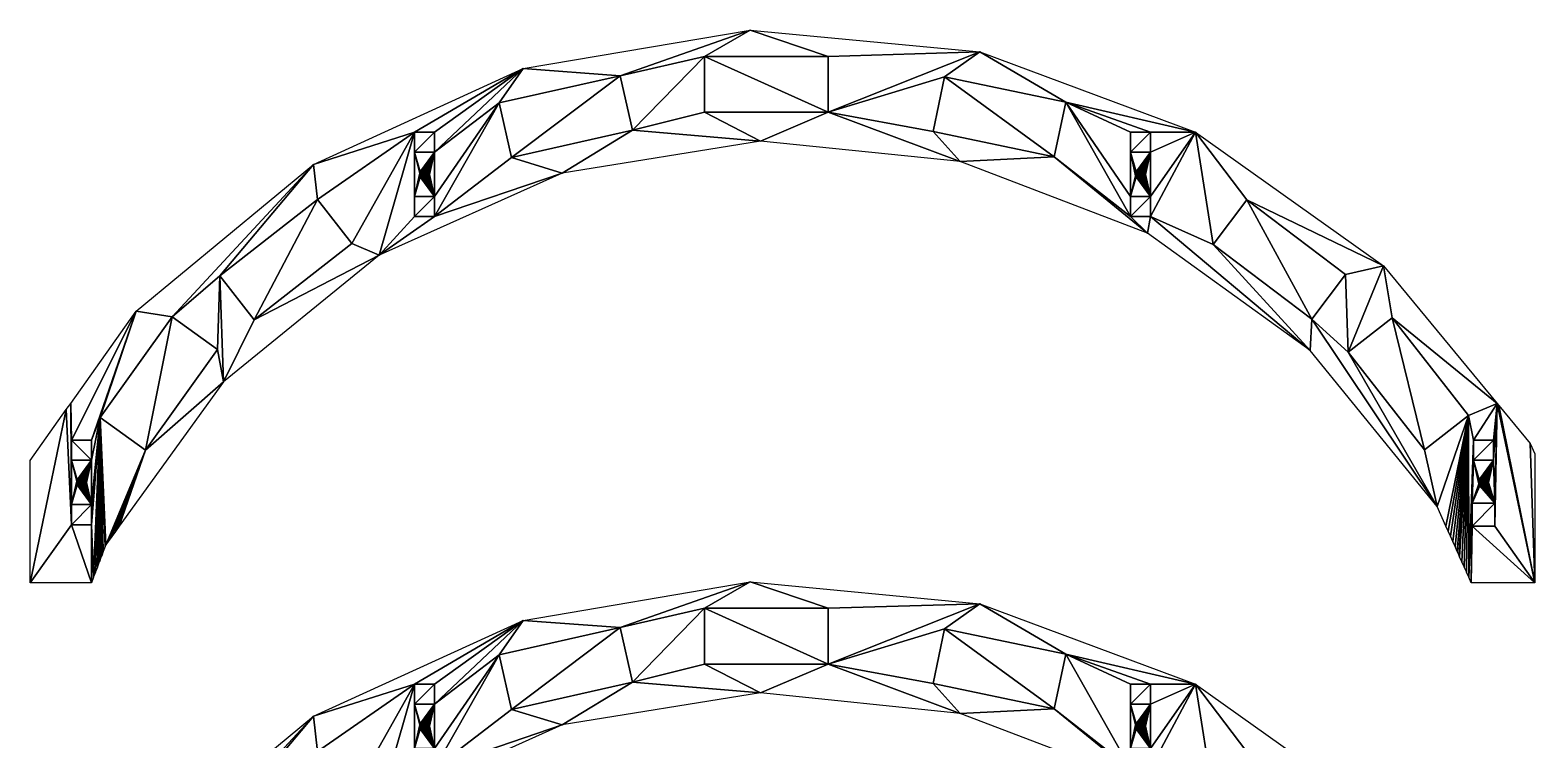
# Model space of a CAD drawing. Header units: metres. Extents: x -935 to 1842, y -1273 to 224.
# Drawn here: x 115.9 to 536.3, y -678.2 to -480 of the extents above; entities that cross this region are included whole.
import ezdxf

# ---------------------------------------------------------------- set-up
doc = ezdxf.new("R2010")
doc.units = ezdxf.units.M

msp = doc.modelspace()

# ---------------------------------------------------------------- meshes
at = {"layer": 'Group#12'}
mesh = msp.add_polyface(dxfattribs=at)
corners = [(519.14, -754.17), (520.59, -760), (519.14, -766.57), (520.73, -759.67), (524.74, -754.17), (520.54, -760.37), (520.95, -759.38), (521.24, -759.15), (521.58, -759.01), (521.94, -758.97), (522.3, -759.01), (522.64, -759.15), (522.93, -759.38), (523.15, -759.67), (523.29, -760), (523.34, -760.37), (441.51, -662.59), (455.8, -681.46), (446.39, -693.9), (493.97, -699.88), (483.4, -702.33), (484.15, -724.04), (496.44, -714.44), (525.73, -738.29), (517.75, -741.7), (519.14, -748.57), (517.8, -786.78), (517.88, -786.96), (524.74, -748.57), (524.74, -766.57), (524.74, -772.17), (519.14, -772.17), (536.3, -786.96), (526.2, -738.86), (534.98, -749.48), (536.3, -752.36), (520.73, -761.06), (520.59, -760.73), (520.95, -761.35), (521.24, -761.58), (521.58, -761.72), (521.94, -761.76), (522.3, -761.72), (522.64, -761.58), (522.93, -761.35), (523.15, -761.06), (523.29, -760.73), (423.3, -668.16), (424.75, -674), (423.3, -680.56), (424.82, -673.83), (424.89, -673.66), (428.9, -668.16), (424.7, -674.36), (425.11, -673.37), (425.4, -673.15), (425.74, -673.01), (426.1, -672.96), (426.47, -673.01), (426.8, -673.15), (427.09, -673.37), (427.32, -673.66), (427.45, -674), (427.5, -674.36), (127.25, -738.3), (127.49, -748.57), (127.49, -754.17), (145.52, -712.59), (133.09, -748.57), (135.46, -742.28), (133.09, -754.17), (133.09, -766.57), (133.09, -772.17), (133.57, -786.96), (133.64, -786.77), (134.16, -785.41), (134.18, -785.35), (134.7, -783.99), (134.72, -783.93), (135.24, -782.57), (135.26, -782.51), (155.61, -714.15), (195.12, -671.57), (168.94, -702.64), (168.29, -723.23), (196.24, -681.38), (223.3, -662.56), (253.65, -644.79), (205.82, -693.69), (213.4, -696.91), (228.9, -662.56), (228.9, -668.16), (246.98, -654.41), (228.9, -680.56), (228.9, -686.16), (280.74, -646.8), (317.11, -634.07), (304.3, -641.4), (284.17, -662.02), (304.3, -657), (338.9, -641.4), (381.19, -640.14), (338.9, -657), (371.36, -647.11), (368.17, -662.38), (405.23, -654.19), (428.9, -662.56), (423.3, -662.56), (428.9, -680.56), (428.9, -686.16), (264.57, -673.97), (223.3, -686.16), (223.3, -668.16), (223.3, -680.56), (250.41, -669.63), (319.93, -665.05), (375.71, -670.77), (402.04, -669.46), (428.11, -690.73), (423.3, -686.16), (473.56, -723.57), (473.99, -714.77), (508.96, -767.06), (505.45, -751.31), (511.44, -772.58), (512.07, -774), (512.71, -775.42), (513.35, -776.84), (513.98, -778.26), (514.62, -779.68), (515.02, -780.58), (515.26, -781.1), (515.89, -782.52), (515.92, -782.58), (516.53, -783.94), (516.56, -784), (517.17, -785.36), (517.19, -785.42), (424.89, -675.06), (424.75, -674.72), (425.11, -675.35), (425.4, -675.57), (425.74, -675.71), (426.1, -675.76), (426.47, -675.71), (426.8, -675.57), (427.09, -675.35), (427.32, -675.06), (427.39, -674.89), (427.45, -674.72), (224.75, -674), (224.89, -673.66), (224.7, -674.36), (225.11, -673.37), (225.4, -673.15), (225.74, -673.01), (226.1, -672.96), (226.47, -673.01), (226.8, -673.15), (227.09, -673.37), (227.32, -673.66), (227.39, -673.83), (227.45, -674), (227.5, -674.36), (224.89, -675.06), (224.82, -674.89), (224.75, -674.72), (225.11, -675.35), (225.4, -675.57), (225.74, -675.71), (226.1, -675.76), (226.47, -675.71), (226.8, -675.57), (227.09, -675.35), (227.32, -675.06), (227.45, -674.72), (135.8, -781.09), (136, -780.57), (136.34, -779.67), (136.88, -778.25), (137.07, -777.76), (148.15, -751.37), (137.71, -776.88), (138.73, -775.46), (139.76, -774.04), (140.78, -772.62), (169.91, -732.31), (178.52, -714.95), (128.94, -760), (127.49, -766.57), (129.08, -759.67), (128.89, -760.37), (129.3, -759.38), (129.59, -759.15), (129.93, -759.01), (130.29, -758.97), (130.65, -759.01), (130.99, -759.15), (131.13, -759.26), (131.28, -759.38), (131.5, -759.67), (131.64, -760), (131.69, -760.37), (126, -740.05), (115.91, -786.96), (115.91, -754.25), (127.49, -772.17), (129.08, -761.06), (128.94, -760.73), (129.3, -761.35), (129.45, -761.47), (129.59, -761.58), (129.93, -761.72), (130.29, -761.76), (130.65, -761.72), (130.99, -761.58), (131.28, -761.35), (131.5, -761.06), (131.64, -760.73)]
mesh.append_faces([[corners[k] for k in face] for face in [(32, 34, 35), (203, 204, 205)]], dxfattribs={"vtx0": -1})
mesh.append_faces([[corners[k] for k in face] for face in [(1, 0, 3), (3, 4, 6), (6, 4, 7), (7, 4, 8), (8, 4, 9), (9, 4, 10), (10, 4, 11), (11, 4, 12), (12, 4, 13), (13, 4, 14), (14, 4, 15), (17, 19, 20), (21, 19, 22), (22, 23, 24), (26, 25, 27), (25, 23, 28), (28, 23, 4), (29, 23, 30), (27, 31, 32), (31, 0, 2), (2, 36, 29), (36, 2, 37), (37, 2, 5), (48, 47, 50), (50, 47, 51), (51, 52, 54), (54, 52, 55), (55, 52, 56), (56, 52, 57), (57, 52, 58), (58, 52, 59), (59, 52, 60), (60, 52, 61), (61, 52, 62), (62, 52, 63), (65, 67, 68), (68, 69, 70), (71, 69, 72), (73, 69, 74), (74, 69, 75), (75, 69, 76), (76, 69, 77), (77, 69, 78), (78, 69, 79), (79, 69, 80), (69, 67, 81), (81, 83, 84), (83, 82, 85), (85, 86, 88), (86, 87, 90), (90, 87, 91), (93, 92, 94), (92, 87, 95), (95, 97, 98), (97, 96, 100), (100, 101, 102), (103, 101, 105), (106, 16, 52), (108, 16, 109), (89, 94, 110), (94, 89, 111), (111, 112, 113), (114, 94, 92), (110, 98, 115), (115, 102, 116), (116, 117, 118), (119, 47, 49), (118, 109, 120), (120, 121, 122), (122, 24, 124), (124, 24, 125), (125, 24, 126), (126, 24, 127), (127, 24, 128), (128, 24, 129), (129, 24, 130), (130, 24, 131), (131, 24, 132), (132, 24, 133), (133, 24, 134), (134, 24, 135), (135, 24, 136), (136, 24, 137), (137, 24, 26), (49, 138, 108), (138, 49, 139), (139, 49, 53), (150, 112, 151), (151, 91, 153), (153, 91, 154), (154, 91, 155), (155, 91, 156), (156, 91, 157), (157, 91, 158), (158, 91, 159), (159, 91, 160), (160, 91, 161), (161, 91, 162), (162, 91, 163), (113, 164, 93), (164, 113, 165), (165, 113, 166), (166, 113, 152), (176, 69, 177), (177, 69, 178), (178, 69, 179), (179, 69, 180), (180, 181, 182), (182, 181, 183), (183, 181, 184), (184, 181, 185), (185, 181, 186), (186, 187, 89), (188, 66, 190), (190, 70, 192), (192, 70, 193), (193, 70, 194), (194, 70, 195), (195, 70, 196), (196, 70, 197), (197, 70, 198), (198, 70, 199), (199, 70, 200), (200, 70, 201), (201, 70, 202), (204, 206, 73), (206, 66, 189), (189, 207, 71), (207, 189, 208), (208, 189, 191)]], dxfattribs={"vtx0": -1, "vtx1": -1})
mesh.append_faces([[corners[k] for k in face] for face in [(0, 1, 2), (20, 19, 21), (24, 23, 25), (24, 25, 26), (4, 23, 29), (31, 27, 25), (32, 30, 23), (29, 15, 4), (47, 48, 49), (68, 67, 69), (70, 69, 71), (72, 69, 73), (81, 82, 83), (85, 82, 86), (88, 86, 89), (91, 87, 92), (91, 92, 93), (95, 96, 97), (102, 101, 103), (105, 16, 106), (52, 16, 108), (111, 89, 86), (110, 94, 114), (115, 98, 99), (116, 102, 104), (118, 117, 119), (119, 105, 107), (120, 109, 18), (18, 109, 16), (122, 121, 21), (108, 63, 52), (112, 150, 113), (93, 163, 91), (186, 84, 83), (66, 188, 189), (204, 203, 206), (206, 64, 66), (71, 202, 70)]], dxfattribs={"vtx0": -1, "vtx1": -1, "vtx2": -1})
mesh.append_faces([[corners[k] for k in face] for face in [(3, 0, 4), (2, 1, 5), (16, 17, 18), (17, 16, 19), (22, 19, 23), (31, 25, 0), (32, 31, 30), (32, 23, 33), (32, 33, 34), (29, 36, 38), (29, 38, 39), (29, 39, 40), (29, 40, 41), (29, 41, 42), (29, 42, 43), (29, 43, 44), (29, 44, 45), (29, 45, 46), (29, 46, 15), (51, 47, 52), (49, 48, 53), (64, 65, 66), (65, 64, 67), (81, 67, 82), (86, 82, 87), (95, 87, 96), (98, 97, 99), (100, 96, 101), (102, 103, 104), (105, 101, 16), (105, 106, 107), (111, 86, 112), (110, 114, 98), (115, 99, 102), (116, 104, 117), (119, 117, 105), (119, 107, 47), (118, 119, 109), (120, 18, 121), (21, 121, 20), (122, 21, 123), (122, 123, 24), (108, 138, 140), (108, 140, 141), (108, 141, 142), (108, 142, 143), (108, 143, 144), (108, 144, 145), (108, 145, 146), (108, 146, 147), (108, 147, 148), (108, 148, 149), (108, 149, 63), (151, 112, 91), (113, 150, 152), (93, 164, 167), (93, 167, 168), (93, 168, 169), (93, 169, 170), (93, 170, 171), (93, 171, 172), (93, 172, 173), (93, 173, 174), (93, 174, 175), (93, 175, 163), (69, 176, 80), (180, 69, 181), (186, 181, 84), (186, 83, 187), (89, 187, 88), (190, 66, 70), (189, 188, 191), (206, 203, 64), (73, 206, 72), (71, 207, 209), (71, 209, 210), (71, 210, 211), (71, 211, 212), (71, 212, 213), (71, 213, 214), (71, 214, 215), (71, 215, 216), (71, 216, 217), (71, 217, 218), (71, 218, 202)]], dxfattribs={"vtx0": -1, "vtx2": -1})
mesh = msp.add_polyface(dxfattribs=at)
corners = [(304.3, -641.4), (338.9, -657), (304.3, -657), (338.9, -641.4)]
mesh.append_faces([[corners[k] for k in face] for face in [(0, 1, 2), (1, 0, 3)]], dxfattribs={"vtx0": -1})
mesh = msp.add_polyface(dxfattribs=at)
corners = [(280.74, -646.8), (250.41, -669.63), (246.98, -654.41), (284.17, -662.02)]
mesh.append_faces([[corners[k] for k in face] for face in [(0, 1, 2), (1, 0, 3)]], dxfattribs={"vtx0": -1})
mesh = msp.add_polyface(dxfattribs=at)
corners = [(371.36, -647.11), (402.04, -669.46), (368.17, -662.38), (405.23, -654.19)]
mesh.append_faces([[corners[k] for k in face] for face in [(0, 1, 2), (1, 0, 3)]], dxfattribs={"vtx0": -1})
mesh = msp.add_polyface(dxfattribs=at)
corners = [(228.9, -662.56), (223.3, -668.16), (223.3, -662.56), (228.9, -668.16)]
mesh.append_faces([[corners[k] for k in face] for face in [(0, 1, 2), (1, 0, 3)]], dxfattribs={"vtx0": -1})
mesh = msp.add_polyface(dxfattribs=at)
corners = [(428.9, -662.56), (423.3, -668.16), (423.3, -662.56), (428.9, -668.16)]
mesh.append_faces([[corners[k] for k in face] for face in [(0, 1, 2), (1, 0, 3)]], dxfattribs={"vtx0": -1})
mesh = msp.add_polyface(dxfattribs=at)
corners = [(224.75, -674), (224.75, -674.72), (224.7, -674.36), (224.89, -673.66), (224.82, -674.89), (224.89, -675.06), (225.11, -673.37), (225.11, -675.35), (225.4, -673.15), (225.4, -675.57), (225.74, -673.01), (225.74, -675.71), (226.1, -672.96), (226.1, -675.76), (226.47, -673.01), (226.47, -675.71), (226.8, -673.15), (226.8, -675.57), (227.09, -675.35), (227.09, -673.37), (227.32, -673.66), (227.32, -675.06), (227.39, -673.83), (227.45, -674.72), (227.45, -674), (227.5, -674.36)]
mesh.append_faces([[corners[k] for k in face] for face in [(0, 1, 2), (23, 24, 25)]], dxfattribs={"vtx0": -1})
mesh.append_faces([[corners[k] for k in face] for face in [(1, 3, 4), (4, 3, 5), (5, 6, 7), (7, 8, 9), (9, 10, 11), (11, 12, 13), (13, 14, 15), (15, 16, 17), (17, 16, 18), (18, 20, 21), (21, 22, 23)]], dxfattribs={"vtx0": -1, "vtx1": -1})
mesh.append_faces([[corners[k] for k in face] for face in [(1, 0, 3), (5, 3, 6), (7, 6, 8), (9, 8, 10), (11, 10, 12), (13, 12, 14), (15, 14, 16), (18, 16, 19), (18, 19, 20), (21, 20, 22), (23, 22, 24)]], dxfattribs={"vtx0": -1, "vtx2": -1})
mesh = msp.add_polyface(dxfattribs=at)
corners = [(424.75, -674), (424.75, -674.72), (424.7, -674.36), (424.82, -673.83), (424.89, -675.06), (424.89, -673.66), (425.11, -675.35), (425.11, -673.37), (425.4, -673.15), (425.4, -675.57), (425.74, -673.01), (425.74, -675.71), (426.1, -672.96), (426.1, -675.76), (426.47, -673.01), (426.47, -675.71), (426.8, -673.15), (426.8, -675.57), (427.09, -675.35), (427.09, -673.37), (427.32, -673.66), (427.32, -675.06), (427.45, -674), (427.39, -674.89), (427.45, -674.72), (427.5, -674.36)]
mesh.append_faces([[corners[k] for k in face] for face in [(0, 1, 2), (24, 22, 25)]], dxfattribs={"vtx0": -1})
mesh.append_faces([[corners[k] for k in face] for face in [(1, 3, 4), (4, 5, 6), (6, 8, 9), (9, 10, 11), (11, 12, 13), (13, 14, 15), (15, 16, 17), (17, 16, 18), (18, 20, 21), (21, 22, 23), (23, 22, 24)]], dxfattribs={"vtx0": -1, "vtx1": -1})
mesh.append_faces([[corners[k] for k in face] for face in [(1, 0, 3), (4, 3, 5), (6, 5, 7), (6, 7, 8), (9, 8, 10), (11, 10, 12), (13, 12, 14), (15, 14, 16), (18, 16, 19), (18, 19, 20), (21, 20, 22)]], dxfattribs={"vtx0": -1, "vtx2": -1})
at = {"layer": 'Group#13'}
mesh = msp.add_polyface(dxfattribs=at)
corners = [(155.61, -560.05), (145.52, -558.49), (195.12, -517.47), (168.94, -548.54), (168.29, -569.13), (196.24, -527.28), (223.3, -508.46), (253.65, -490.69), (205.82, -539.59), (213.4, -542.81), (228.9, -508.46), (228.9, -514.06), (246.98, -500.31), (228.9, -526.46), (228.9, -532.06), (280.74, -492.7), (317.11, -479.97), (304.3, -487.3), (284.17, -507.92), (304.3, -502.9), (264.57, -519.87), (223.3, -532.06), (223.3, -514.06), (223.3, -526.46), (250.41, -515.53), (319.93, -510.95), (224.75, -519.9), (224.89, -519.56), (224.7, -520.26), (225.11, -519.27), (225.4, -519.05), (225.74, -518.91), (226.1, -518.86), (226.47, -518.91), (226.8, -519.05), (227.09, -519.27), (227.32, -519.56), (227.39, -519.73), (227.45, -519.9), (227.5, -520.26), (224.89, -520.96), (224.82, -520.79), (224.75, -520.62), (225.11, -521.25), (225.4, -521.47), (225.74, -521.61), (226.1, -521.66), (226.47, -521.61), (226.8, -521.47), (227.09, -521.25), (227.32, -520.96), (227.45, -520.62), (140.78, -618.52), (148.15, -597.27), (169.91, -578.21), (178.52, -560.85)]
mesh.append_faces([[corners[k] for k in face] for face in [(0, 3, 4), (3, 2, 5), (5, 6, 8), (6, 7, 10), (10, 7, 11), (13, 12, 14), (12, 7, 15), (15, 17, 18), (9, 14, 20), (14, 9, 21), (21, 22, 23), (24, 14, 12), (20, 18, 25), (26, 22, 27), (27, 11, 29), (29, 11, 30), (30, 11, 31), (31, 11, 32), (32, 11, 33), (33, 11, 34), (34, 11, 35), (35, 11, 36), (36, 11, 37), (37, 11, 38), (38, 11, 39), (23, 40, 13), (40, 23, 41), (41, 23, 42), (42, 23, 28), (52, 53, 54), (54, 55, 9)]], dxfattribs={"vtx0": -1, "vtx1": -1})
mesh.append_faces([[corners[k] for k in face] for face in [(0, 2, 3), (5, 2, 6), (8, 6, 9), (11, 7, 12), (11, 12, 13), (15, 16, 17), (21, 9, 6), (20, 14, 24), (25, 18, 19), (22, 26, 23), (13, 39, 11), (54, 4, 3)]], dxfattribs={"vtx0": -1, "vtx1": -1, "vtx2": -1})
mesh.append_faces([[corners[k] for k in face] for face in [(0, 1, 2), (6, 2, 7), (15, 7, 16), (18, 17, 19), (21, 6, 22), (20, 24, 18), (27, 22, 11), (23, 26, 28), (13, 40, 43), (13, 43, 44), (13, 44, 45), (13, 45, 46), (13, 46, 47), (13, 47, 48), (13, 48, 49), (13, 49, 50), (13, 50, 51), (13, 51, 39), (54, 53, 4), (54, 3, 55), (9, 55, 8)]], dxfattribs={"vtx0": -1, "vtx2": -1})
mesh = msp.add_polyface(dxfattribs=at)
corners = [(441.51, -508.49), (455.8, -527.36), (446.39, -539.8), (493.97, -545.78), (483.4, -548.23), (484.15, -569.94), (423.3, -514.06), (424.75, -519.9), (424.7, -520.26), (424.82, -519.73), (424.89, -519.56), (428.9, -514.06), (425.11, -519.27), (425.4, -519.05), (425.74, -518.91), (426.1, -518.86), (426.47, -518.91), (426.8, -519.05), (427.09, -519.27), (427.32, -519.56), (427.45, -519.9), (427.5, -520.26), (304.3, -487.3), (317.11, -479.97), (338.9, -487.3), (381.19, -486.04), (338.9, -502.9), (371.36, -493.01), (368.17, -508.28), (405.23, -500.09), (428.9, -508.46), (423.3, -508.46), (423.3, -526.46), (428.9, -526.46), (428.9, -532.06), (319.93, -510.95), (304.3, -502.9), (375.71, -516.67), (402.04, -515.36), (428.11, -536.63), (423.3, -532.06), (473.56, -569.47), (473.99, -560.67), (508.96, -612.96), (424.89, -520.96), (424.75, -520.62), (425.11, -521.25), (425.4, -521.47), (425.74, -521.61), (426.1, -521.66), (426.47, -521.61), (426.8, -521.47), (427.09, -521.25), (427.32, -520.96), (427.39, -520.79), (427.45, -520.62)]
mesh.append_faces([[corners[k] for k in face] for face in [(1, 3, 4), (7, 6, 9), (9, 6, 10), (10, 11, 12), (12, 11, 13), (13, 11, 14), (14, 11, 15), (15, 11, 16), (16, 11, 17), (17, 11, 18), (18, 11, 19), (19, 11, 20), (20, 11, 21), (22, 23, 24), (24, 25, 26), (27, 25, 29), (30, 0, 11), (33, 0, 34), (35, 26, 37), (37, 38, 39), (40, 29, 32), (39, 34, 41), (41, 42, 43), (32, 44, 33), (44, 32, 45), (6, 32, 31), (45, 6, 8)]], dxfattribs={"vtx0": -1, "vtx1": -1})
mesh.append_faces([[corners[k] for k in face] for face in [(4, 3, 5), (26, 25, 27), (29, 0, 30), (29, 31, 32), (11, 0, 33), (37, 26, 28), (39, 38, 40), (41, 34, 2), (2, 34, 0), (43, 42, 5), (45, 32, 6), (33, 21, 11)]], dxfattribs={"vtx0": -1, "vtx1": -1, "vtx2": -1})
mesh.append_faces([[corners[k] for k in face] for face in [(0, 1, 2), (1, 0, 3), (6, 7, 8), (10, 6, 11), (24, 23, 25), (26, 27, 28), (29, 25, 0), (29, 30, 31), (35, 36, 26), (37, 28, 38), (40, 38, 29), (39, 40, 34), (41, 2, 42), (5, 42, 4), (33, 44, 46), (33, 46, 47), (33, 47, 48), (33, 48, 49), (33, 49, 50), (33, 50, 51), (33, 51, 52), (33, 52, 53), (33, 53, 54), (33, 54, 55), (33, 55, 21)]], dxfattribs={"vtx0": -1, "vtx2": -1})
mesh = msp.add_polyface(dxfattribs=at)
corners = [(304.3, -487.3), (338.9, -502.9), (304.3, -502.9), (338.9, -487.3)]
mesh.append_faces([[corners[k] for k in face] for face in [(0, 1, 2), (1, 0, 3)]], dxfattribs={"vtx0": -1})
mesh = msp.add_polyface(dxfattribs=at)
corners = [(280.74, -492.7), (250.41, -515.53), (246.98, -500.31), (284.17, -507.92)]
mesh.append_faces([[corners[k] for k in face] for face in [(0, 1, 2), (1, 0, 3)]], dxfattribs={"vtx0": -1})
mesh = msp.add_polyface(dxfattribs=at)
corners = [(371.36, -493.01), (402.04, -515.36), (368.17, -508.28), (405.23, -500.09)]
mesh.append_faces([[corners[k] for k in face] for face in [(0, 1, 2), (1, 0, 3)]], dxfattribs={"vtx0": -1})
mesh = msp.add_polyface(dxfattribs=at)
corners = [(228.9, -508.46), (223.3, -514.06), (223.3, -508.46), (228.9, -514.06)]
mesh.append_faces([[corners[k] for k in face] for face in [(0, 1, 2), (1, 0, 3)]], dxfattribs={"vtx0": -1})
mesh = msp.add_polyface(dxfattribs=at)
corners = [(428.9, -508.46), (423.3, -514.06), (423.3, -508.46), (428.9, -514.06)]
mesh.append_faces([[corners[k] for k in face] for face in [(0, 1, 2), (1, 0, 3)]], dxfattribs={"vtx0": -1})
mesh = msp.add_polyface(dxfattribs=at)
corners = [(224.75, -519.9), (224.75, -520.62), (224.7, -520.26), (224.89, -519.56), (224.82, -520.79), (224.89, -520.96), (225.11, -519.27), (225.11, -521.25), (225.4, -519.05), (225.4, -521.47), (225.74, -518.91), (225.74, -521.61), (226.1, -518.86), (226.1, -521.66), (226.47, -518.91), (226.47, -521.61), (226.8, -519.05), (226.8, -521.47), (227.09, -521.25), (227.09, -519.27), (227.32, -519.56), (227.32, -520.96), (227.39, -519.73), (227.45, -520.62), (227.45, -519.9), (227.5, -520.26)]
mesh.append_faces([[corners[k] for k in face] for face in [(0, 1, 2), (23, 24, 25)]], dxfattribs={"vtx0": -1})
mesh.append_faces([[corners[k] for k in face] for face in [(1, 3, 4), (4, 3, 5), (5, 6, 7), (7, 8, 9), (9, 10, 11), (11, 12, 13), (13, 14, 15), (15, 16, 17), (17, 16, 18), (18, 20, 21), (21, 22, 23)]], dxfattribs={"vtx0": -1, "vtx1": -1})
mesh.append_faces([[corners[k] for k in face] for face in [(1, 0, 3), (5, 3, 6), (7, 6, 8), (9, 8, 10), (11, 10, 12), (13, 12, 14), (15, 14, 16), (18, 16, 19), (18, 19, 20), (21, 20, 22), (23, 22, 24)]], dxfattribs={"vtx0": -1, "vtx2": -1})
mesh = msp.add_polyface(dxfattribs=at)
corners = [(424.75, -519.9), (424.75, -520.62), (424.7, -520.26), (424.82, -519.73), (424.89, -520.96), (424.89, -519.56), (425.11, -521.25), (425.11, -519.27), (425.4, -519.05), (425.4, -521.47), (425.74, -518.91), (425.74, -521.61), (426.1, -518.86), (426.1, -521.66), (426.47, -518.91), (426.47, -521.61), (426.8, -519.05), (426.8, -521.47), (427.09, -521.25), (427.09, -519.27), (427.32, -519.56), (427.32, -520.96), (427.45, -519.9), (427.39, -520.79), (427.45, -520.62), (427.5, -520.26)]
mesh.append_faces([[corners[k] for k in face] for face in [(0, 1, 2), (24, 22, 25)]], dxfattribs={"vtx0": -1})
mesh.append_faces([[corners[k] for k in face] for face in [(1, 3, 4), (4, 5, 6), (6, 8, 9), (9, 10, 11), (11, 12, 13), (13, 14, 15), (15, 16, 17), (17, 16, 18), (18, 20, 21), (21, 22, 23), (23, 22, 24)]], dxfattribs={"vtx0": -1, "vtx1": -1})
mesh.append_faces([[corners[k] for k in face] for face in [(1, 0, 3), (4, 3, 5), (6, 5, 7), (6, 7, 8), (9, 8, 10), (11, 10, 12), (13, 12, 14), (15, 14, 16), (18, 16, 19), (18, 19, 20), (21, 20, 22)]], dxfattribs={"vtx0": -1, "vtx2": -1})
mesh = msp.add_polyface(dxfattribs=at)
corners = [(196.24, -527.28), (178.52, -560.85), (168.94, -548.54), (205.82, -539.59)]
mesh.append_faces([[corners[k] for k in face] for face in [(0, 1, 2), (1, 0, 3)]], dxfattribs={"vtx0": -1})
mesh = msp.add_polyface(dxfattribs=at)
corners = [(228.9, -526.46), (223.3, -532.06), (223.3, -526.46), (228.9, -532.06)]
mesh.append_faces([[corners[k] for k in face] for face in [(0, 1, 2), (1, 0, 3)]], dxfattribs={"vtx0": -1})
mesh = msp.add_polyface(dxfattribs=at)
corners = [(428.9, -526.46), (423.3, -532.06), (423.3, -526.46), (428.9, -532.06)]
mesh.append_faces([[corners[k] for k in face] for face in [(0, 1, 2), (1, 0, 3)]], dxfattribs={"vtx0": -1})
mesh = msp.add_polyface(dxfattribs=at)
corners = [(455.8, -527.36), (473.99, -560.67), (446.39, -539.8), (483.4, -548.23)]
mesh.append_faces([[corners[k] for k in face] for face in [(0, 1, 2), (1, 0, 3)]], dxfattribs={"vtx0": -1})
mesh = msp.add_polyface(dxfattribs=at)
corners = [(519.14, -600.07), (520.59, -605.9), (520.54, -606.27), (520.73, -605.57), (524.74, -600.07), (520.95, -605.28), (521.24, -605.05), (521.58, -604.91), (521.94, -604.87), (522.3, -604.91), (522.64, -605.05), (522.93, -605.28), (523.15, -605.57), (523.29, -605.9), (523.34, -606.27), (484.15, -569.94), (493.97, -545.78), (496.44, -560.34), (525.73, -584.19), (517.75, -587.6), (519.14, -594.47), (517.8, -632.68), (524.74, -594.47), (525.14, -612.07), (525.14, -618.47), (536.3, -634.28), (526.2, -584.76), (534.98, -595.38), (520.59, -606.63), (518.74, -612.07), (523.15, -606.96), (523.29, -606.63), (508.96, -612.96), (505.45, -597.21), (511.44, -618.48)]
mesh.append_faces([[corners[k] for k in face] for face in [(1, 0, 3), (3, 4, 5), (5, 4, 6), (6, 4, 7), (7, 4, 8), (8, 4, 9), (9, 4, 10), (10, 4, 11), (11, 4, 12), (12, 4, 13), (13, 4, 14), (15, 16, 17), (17, 18, 19), (20, 18, 22), (22, 18, 4), (23, 18, 24), (0, 29, 20), (28, 0, 2), (32, 19, 34)]], dxfattribs={"vtx0": -1, "vtx1": -1})
mesh.append_faces([[corners[k] for k in face] for face in [(19, 18, 20), (19, 20, 21), (4, 18, 23), (28, 29, 0), (23, 14, 4)]], dxfattribs={"vtx0": -1, "vtx1": -1, "vtx2": -1})
mesh.append_faces([[corners[k] for k in face] for face in [(0, 1, 2), (3, 0, 4), (17, 16, 18), (25, 18, 26), (25, 26, 27), (23, 30, 31), (23, 31, 14), (32, 15, 33), (32, 33, 19)]], dxfattribs={"vtx0": -1, "vtx2": -1})
mesh = msp.add_polyface(dxfattribs=at)
corners = [(127.25, -584.2), (127.49, -594.47), (127.49, -600.07), (145.52, -558.49), (133.09, -594.47), (135.46, -588.18), (133.09, -600.07), (133.09, -612.47), (133.09, -618.07), (133.61, -632.73), (133.64, -632.67), (134.16, -631.31), (134.18, -631.25), (134.7, -629.89), (134.72, -629.83), (135.24, -628.47), (135.26, -628.41), (155.61, -560.05), (135.8, -626.99), (136, -626.47), (136.34, -625.57), (136.88, -624.15), (137.07, -623.66), (148.15, -597.27), (137.71, -622.78), (138.73, -621.36), (139.76, -619.94), (140.78, -618.52), (128.94, -605.9), (127.49, -612.47), (129.08, -605.57), (128.89, -606.27), (129.3, -605.28), (129.59, -605.05), (129.93, -604.91), (130.29, -604.87), (130.65, -604.91), (130.99, -605.05), (131.13, -605.16), (131.28, -605.28), (131.5, -605.57), (131.64, -605.9), (131.69, -606.27), (126, -585.95), (115.91, -634.28), (115.91, -600.15), (127.49, -618.07), (133.02, -634.28), (129.08, -606.96), (128.94, -606.63), (129.3, -607.25), (129.45, -607.37), (129.59, -607.48), (129.93, -607.62), (130.29, -607.66), (130.65, -607.62), (130.99, -607.48), (131.28, -607.25), (131.5, -606.96), (131.64, -606.63)]
mesh.append_faces([[corners[k] for k in face] for face in [(43, 44, 45)]], dxfattribs={"vtx0": -1})
mesh.append_faces([[corners[k] for k in face] for face in [(1, 3, 4), (4, 5, 6), (7, 5, 8), (9, 5, 10), (10, 5, 11), (11, 5, 12), (12, 5, 13), (13, 5, 14), (14, 5, 15), (15, 5, 16), (5, 3, 17), (18, 5, 19), (19, 5, 20), (20, 5, 21), (21, 5, 22), (22, 23, 24), (24, 23, 25), (25, 23, 26), (26, 23, 27), (28, 2, 30), (30, 6, 32), (32, 6, 33), (33, 6, 34), (34, 6, 35), (35, 6, 36), (36, 6, 37), (37, 6, 38), (38, 6, 39), (39, 6, 40), (40, 6, 41), (41, 6, 42), (44, 46, 47), (46, 2, 29), (47, 8, 9), (29, 48, 7), (48, 29, 49), (49, 29, 31)]], dxfattribs={"vtx0": -1, "vtx1": -1})
mesh.append_faces([[corners[k] for k in face] for face in [(4, 3, 5), (6, 5, 7), (8, 5, 9), (2, 28, 29), (44, 43, 46), (46, 0, 2), (7, 42, 6)]], dxfattribs={"vtx0": -1, "vtx1": -1, "vtx2": -1})
mesh.append_faces([[corners[k] for k in face] for face in [(0, 1, 2), (1, 0, 3), (5, 18, 16), (22, 5, 23), (30, 2, 6), (29, 28, 31), (46, 43, 0), (47, 46, 8), (7, 48, 50), (7, 50, 51), (7, 51, 52), (7, 52, 53), (7, 53, 54), (7, 54, 55), (7, 55, 56), (7, 56, 57), (7, 57, 58), (7, 58, 59), (7, 59, 42)]], dxfattribs={"vtx0": -1, "vtx2": -1})
mesh = msp.add_polyface(dxfattribs=at)
corners = [(155.61, -560.05), (148.15, -597.27), (135.46, -588.18), (168.29, -569.13)]
mesh.append_faces([[corners[k] for k in face] for face in [(0, 1, 2), (1, 0, 3)]], dxfattribs={"vtx0": -1})
mesh = msp.add_polyface(dxfattribs=at)
corners = [(496.44, -560.34), (505.45, -597.21), (484.15, -569.94), (517.75, -587.6)]
mesh.append_faces([[corners[k] for k in face] for face in [(0, 1, 2), (1, 0, 3)]], dxfattribs={"vtx0": -1})
mesh = msp.add_polyface(dxfattribs=at)
corners = [(517.8, -632.68), (519.14, -594.47), (517.83, -632.74), (518.74, -612.07), (518.52, -634.28), (518.74, -618.47), (536.3, -634.28), (525.14, -618.47), (525.73, -584.19), (534.98, -595.38), (536.3, -598.26), (520.95, -607.25), (525.14, -612.07), (520.73, -606.96), (520.59, -606.63), (521.24, -607.48), (521.58, -607.62), (521.94, -607.66), (522.3, -607.62), (522.64, -607.48), (522.93, -607.25), (523.15, -606.96), (511.44, -618.48), (517.75, -587.6), (512.07, -619.9), (512.71, -621.32), (513.35, -622.74), (513.98, -624.16), (514.62, -625.58), (515.02, -626.48), (515.26, -627), (515.89, -628.42), (515.92, -628.48), (516.53, -629.84), (516.56, -629.9), (517.17, -631.26), (517.19, -631.32)]
mesh.append_faces([[corners[k] for k in face] for face in [(6, 9, 10)]], dxfattribs={"vtx0": -1})
mesh.append_faces([[corners[k] for k in face] for face in [(0, 1, 2), (2, 3, 4), (4, 5, 6), (5, 4, 3), (3, 11, 12), (11, 3, 13), (13, 3, 14), (22, 23, 24), (24, 23, 25), (25, 23, 26), (26, 23, 27), (27, 23, 28), (28, 23, 29), (29, 23, 30), (30, 23, 31), (31, 23, 32), (32, 23, 33), (33, 23, 34), (34, 23, 35), (35, 23, 36), (36, 23, 0)]], dxfattribs={"vtx0": -1, "vtx1": -1})
mesh.append_faces([[corners[k] for k in face] for face in [(2, 1, 3), (6, 7, 8)]], dxfattribs={"vtx0": -1, "vtx1": -1, "vtx2": -1})
mesh.append_faces([[corners[k] for k in face] for face in [(6, 5, 7), (12, 11, 15), (12, 15, 16), (12, 16, 17), (12, 17, 18), (12, 18, 19), (12, 19, 20), (12, 20, 21)]], dxfattribs={"vtx0": -1, "vtx2": -1})
mesh = msp.add_polyface(dxfattribs=at)
corners = [(127.49, -594.47), (133.09, -600.07), (127.49, -600.07), (133.09, -594.47)]
mesh.append_faces([[corners[k] for k in face] for face in [(0, 1, 2), (1, 0, 3)]], dxfattribs={"vtx0": -1})
mesh = msp.add_polyface(dxfattribs=at)
corners = [(524.74, -594.47), (519.14, -600.07), (519.14, -594.47), (524.74, -600.07)]
mesh.append_faces([[corners[k] for k in face] for face in [(0, 1, 2), (1, 0, 3)]], dxfattribs={"vtx0": -1})
mesh = msp.add_polyface(dxfattribs=at)
corners = [(128.94, -605.9), (128.94, -606.63), (128.89, -606.27), (129.08, -605.57), (129.08, -606.96), (129.3, -607.25), (129.3, -605.28), (129.59, -605.05), (129.45, -607.37), (129.59, -607.48), (129.93, -607.62), (129.93, -604.91), (130.29, -604.87), (130.29, -607.66), (130.65, -604.91), (130.65, -607.62), (130.99, -605.05), (130.99, -607.48), (131.13, -605.16), (131.28, -607.25), (131.28, -605.28), (131.5, -605.57), (131.5, -606.96), (131.64, -605.9), (131.64, -606.63), (131.69, -606.27)]
mesh.append_faces([[corners[k] for k in face] for face in [(0, 1, 2), (24, 23, 25)]], dxfattribs={"vtx0": -1})
mesh.append_faces([[corners[k] for k in face] for face in [(1, 3, 4), (4, 3, 5), (5, 7, 8), (8, 7, 9), (9, 7, 10), (10, 12, 13), (13, 14, 15), (15, 16, 17), (17, 18, 19), (19, 21, 22), (22, 23, 24)]], dxfattribs={"vtx0": -1, "vtx1": -1})
mesh.append_faces([[corners[k] for k in face] for face in [(1, 0, 3), (5, 3, 6), (5, 6, 7), (10, 7, 11), (10, 11, 12), (13, 12, 14), (15, 14, 16), (17, 16, 18), (19, 18, 20), (19, 20, 21), (22, 21, 23)]], dxfattribs={"vtx0": -1, "vtx2": -1})
mesh = msp.add_polyface(dxfattribs=at)
corners = [(520.59, -605.9), (520.59, -606.63), (520.54, -606.27), (520.73, -605.57), (520.73, -606.96), (520.95, -605.28), (520.95, -607.25), (521.24, -605.05), (521.24, -607.48), (521.58, -607.62), (521.58, -604.91), (521.94, -604.87), (521.94, -607.66), (522.3, -604.91), (522.3, -607.62), (522.64, -605.05), (522.64, -607.48), (522.93, -605.28), (522.93, -607.25), (523.15, -605.57), (523.15, -606.96), (523.29, -605.9), (523.29, -606.63), (523.34, -606.27)]
mesh.append_faces([[corners[k] for k in face] for face in [(0, 1, 2), (22, 21, 23)]], dxfattribs={"vtx0": -1})
mesh.append_faces([[corners[k] for k in face] for face in [(1, 3, 4), (4, 5, 6), (6, 7, 8), (8, 7, 9), (9, 11, 12), (12, 13, 14), (14, 15, 16), (16, 17, 18), (18, 19, 20), (20, 21, 22)]], dxfattribs={"vtx0": -1, "vtx1": -1})
mesh.append_faces([[corners[k] for k in face] for face in [(1, 0, 3), (4, 3, 5), (6, 5, 7), (9, 7, 10), (9, 10, 11), (12, 11, 13), (14, 13, 15), (16, 15, 17), (18, 17, 19), (20, 19, 21)]], dxfattribs={"vtx0": -1, "vtx2": -1})
mesh = msp.add_polyface(dxfattribs=at)
corners = [(133.09, -612.47), (127.49, -618.07), (127.49, -612.47), (133.09, -618.07)]
mesh.append_faces([[corners[k] for k in face] for face in [(0, 1, 2), (1, 0, 3)]], dxfattribs={"vtx0": -1})
mesh = msp.add_polyface(dxfattribs=at)
corners = [(525.14, -612.07), (518.74, -618.47), (518.74, -612.07), (525.14, -618.47)]
mesh.append_faces([[corners[k] for k in face] for face in [(0, 1, 2), (1, 0, 3)]], dxfattribs={"vtx0": -1})

doc.saveas('drawing.dxf')
